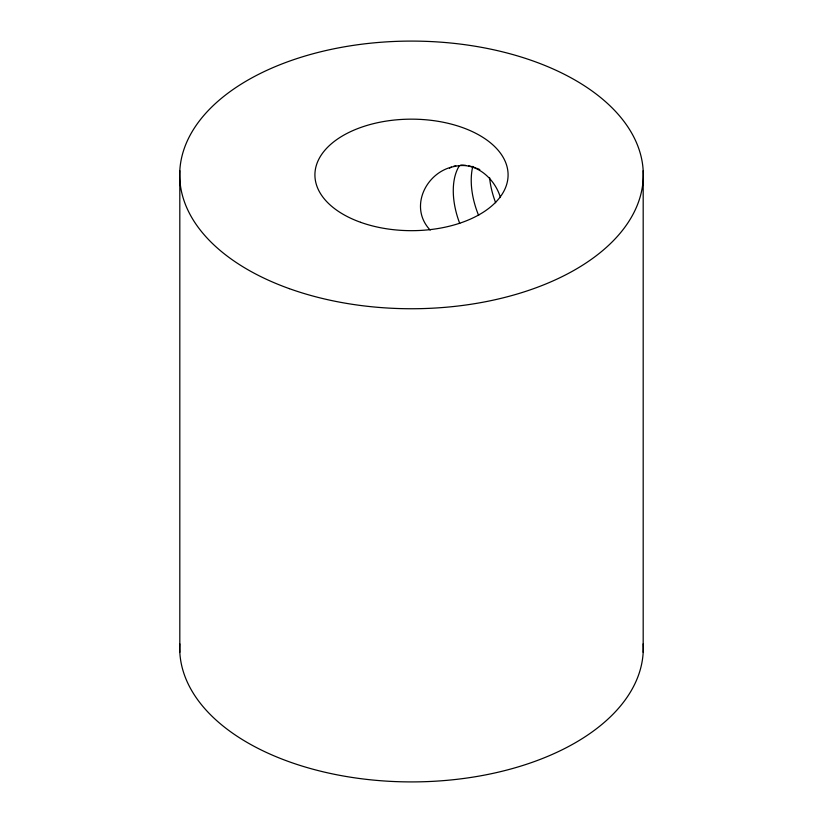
<?xml version="1.0" encoding="UTF-8"?>
<svg xmlns="http://www.w3.org/2000/svg" width="823" height="823" viewBox="0 0 823 823"><rect width="100%" height="100%" fill="white"/><g stroke="black" fill="none" stroke-linecap="round" stroke-linejoin="round"><path stroke-width="1.23" d="M430.203 230.09C408.239 207.005 426.509 170.783 455.345 166.318C476.126 161.545 494.829 178.591 500.456 197.561M643.185 170.711L643.185 652.289M179.815 170.711L179.815 652.289M643.185 643.884A231.808 133.83 0 0 1 411.5 781.912A231.808 133.83 0 0 1 179.815 643.884M478.647 215.461A60.964 34.998 67.3 0 1 472.803 166.369M449.481 168.149A60.964 34.998 52.7 0 1 451.467 167.141M453.576 166.328A60.964 34.998 52.7 0 1 455.808 165.721M460.613 165.135A60.964 34.998 52.7 0 1 465.787 165.382M468.493 165.814A60.964 34.998 52.7 0 1 475.972 167.985M476.929 168.355A60.964 34.998 52.7 0 1 479.819 169.6M495.652 202.725A60.964 34.998 67.3 0 1 489.562 177.511M459.748 223.455A60.964 34.998 67.3 0 1 459.265 165.907M360.608 222.303A96.589 55.758 0 0 0 508.038 176.667A96.589 55.758 0 0 0 365.854 125.775A96.589 55.758 0 0 0 360.608 222.303M289.346 288.657A231.808 133.83 0 0 0 643.185 179.116A231.808 133.83 0 0 0 301.959 56.972A231.808 133.83 0 0 0 289.346 288.657"/></g></svg>
